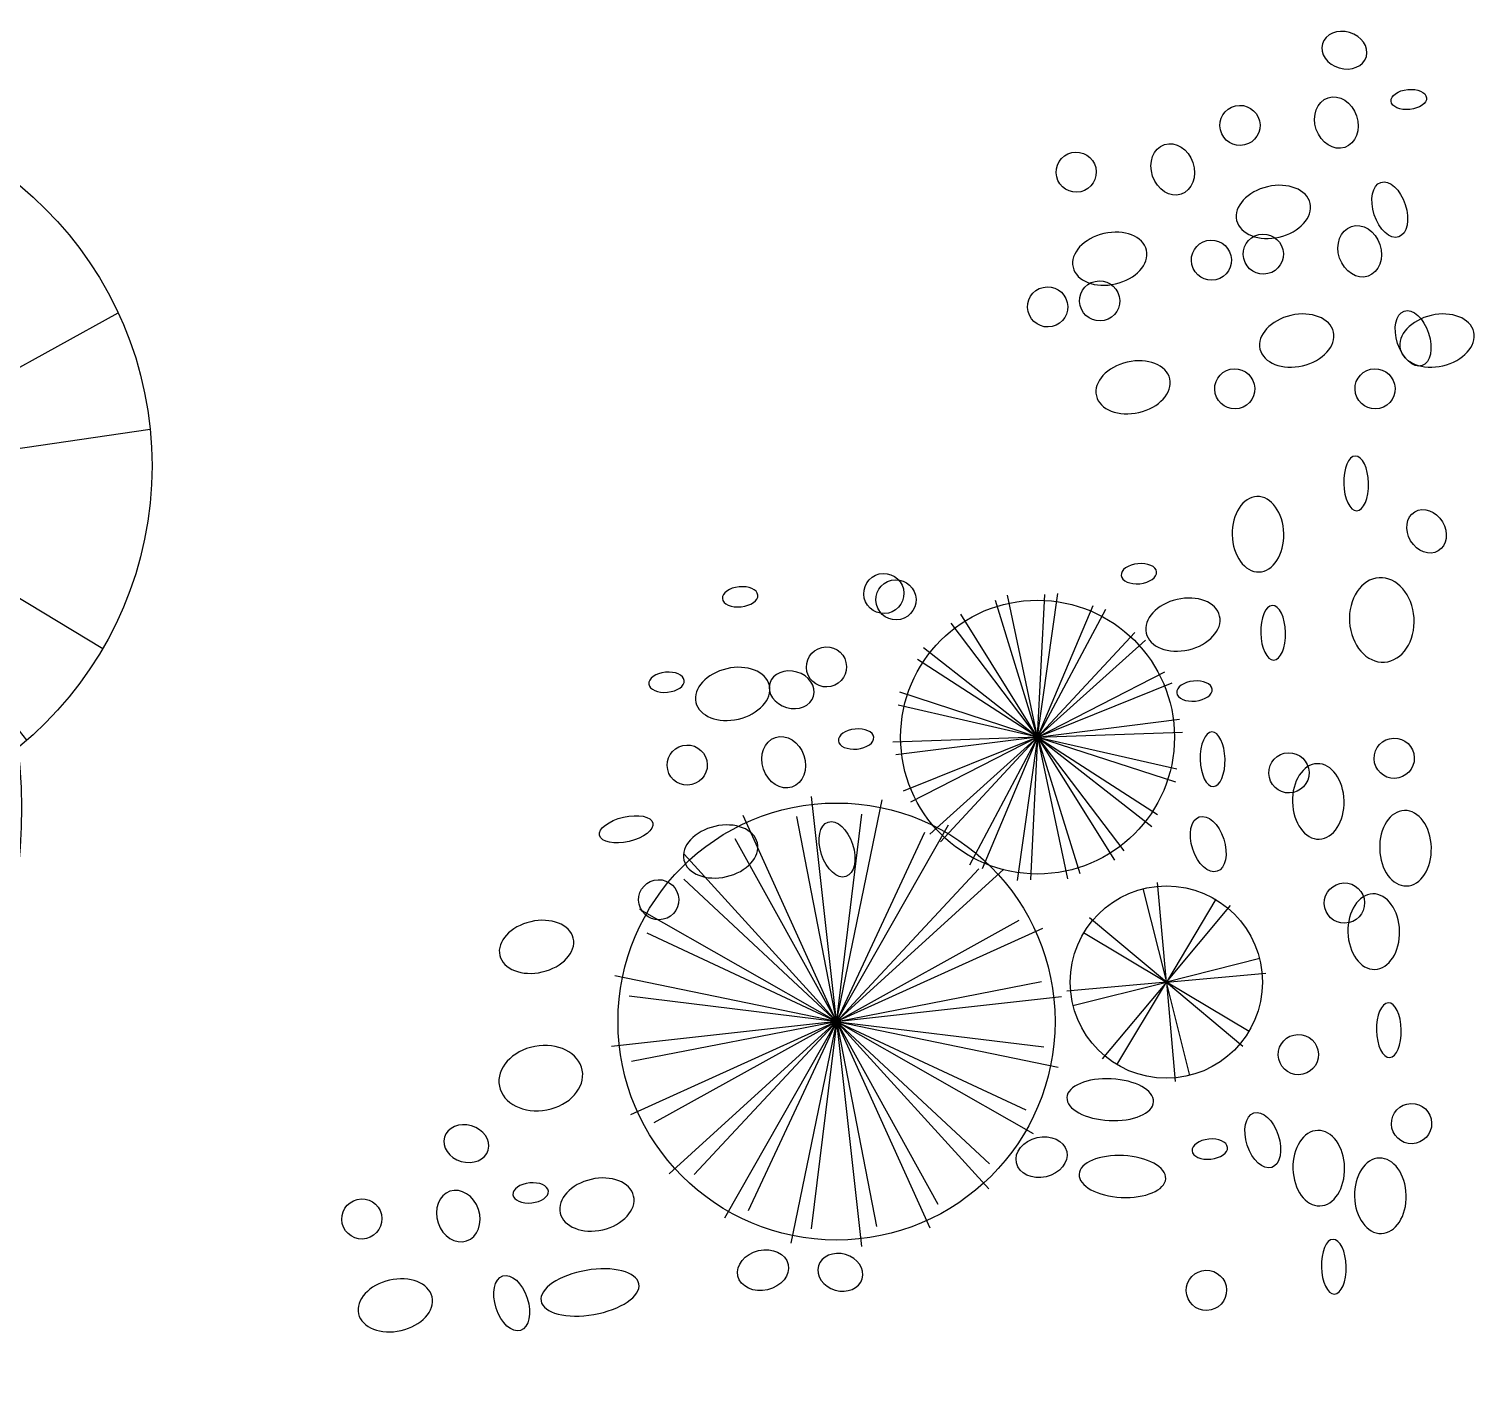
# Model space of a CAD drawing. Extents: x -42728 to 99010, y -18674 to 47645.
# Drawn here: x 42498 to 43944, y 1794 to 3137 of the extents above; entities that cross this region are included whole.
import ezdxf

# ---------------------------------------------------------------- set-up
doc = ezdxf.new("R2010")
doc.units = 0
doc.header["$LTSCALE"] = 100
doc.header["$MEASUREMENT"] = 0
doc.layers.get('0').update_dxf_attribs({"linetype": 'CONTINUOUS'})
doc.layers.add('BUILDINGS', color=5, linetype='CONTINUOUS')
doc.layers.add('JIAJU', color=7, linetype='CONTINUOUS')

# ---------------------------------------------------------------- blocks, each defined once
blk = doc.blocks.new('A$C72133BC4')
at = {"color": 8}
for centre, major_axis, ratio, start_param, end_param in [((1077.3, 1272.1), (-36.7, -8.5), 0.684244, 3.141593, 9.424778), ((961.1, 1269.9), (-8.9, 27.2), 0.569725, 3.141593, 9.424778), ((882.9, 1259.2), (-48.9, -8.5), 0.450554, 3.141593, 9.424778), ((632.9, 1239.1), (-21.9, 6.4), 0.809601, 3.141593, 9.424778), ((876, 1171.4), (-36.7, -8.5), 0.684244, 3.141593, 9.424778), ((1014.4, 1183), (-8.3, 24.8), 0.811438, 3.141593, 9.424778), ((1110.7, 1185.8), (10.6, 17), 1, 3.926991, 10.210176), ((351.3, 1143.4), (-43.3, 2.2), 0.481107, 3.141593, 9.424778), ((942.1, 1159.8), (-17.7, -1.8), 0.563079, 3.141593, 9.424778), ((211.1, 1107.2), (-8.9, 27.2), 0.569725, 3.141593, 9.424778), ((1006.4, 1110.6), (-21.9, 6.4), 0.809601, 3.141593, 9.424778), ((264, 1116.1), (-17.7, -1.8), 0.563079, 3.141593, 9.424778), ((363.4, 1066.7), (-43.3, 2.2), 0.481107, 3.141593, 9.424778), ((932, 1045.2), (-41.4, -7.9), 0.764941, 3.141593, 9.424778), ((936.3, 914.1), (-36.7, -8.5), 0.684244, 3.141593, 9.424778), ((814.3, 867.1), (10.6, 17), 1, 3.926991, 10.210176), ((265.6, 811.5), (-8.9, 27.2), 0.569725, 3.141593, 9.424778), ((636.2, 816.7), (-8.9, 27.2), 0.569725, 3.141593, 9.424778), ((752.4, 818.9), (-36.7, -8.5), 0.684244, 3.141593, 9.424778), ((689.5, 729.8), (-8.3, 24.8), 0.811438, 3.141593, 9.424778), ((785.8, 732.6), (10.6, 17), 1, 3.926991, 10.210176), ((617.2, 706.6), (-17.7, -1.8), 0.563079, 3.141593, 9.424778), ((740.5, 661.5), (-36.7, -8.5), 0.684244, 3.141593, 9.424778), ((279.3, 658.7), (-17.7, -1.8), 0.563079, 3.141593, 9.424778), ((681.5, 657.4), (-21.9, 6.4), 0.809601, 3.141593, 9.424778), ((646.8, 634.6), (10.6, 17), 1, 3.926991, 10.210176), ((806.5, 649.9), (-17.7, -1.8), 0.563079, 3.141593, 9.424778), ((290.9, 592.3), (-36.7, -8.5), 0.684244, 3.141593, 9.424778), ((577.4, 567.6), (10.6, 17), 1, 3.926991, 10.210176), ((589.5, 561.3), (10.6, 17), 1, 3.926991, 10.210176), ((733, 564.6), (-17.7, -1.8), 0.563079, 3.141593, 9.424778), ((334.8, 541.5), (-17.7, -1.8), 0.563079, 3.141593, 9.424778), ((99, 356.9), (10.6, 17), 1, 3.926991, 10.210176), ((239.1, 356.9), (10.6, 17), 1, 3.926991, 10.210176), ((340.6, 355.4), (-36.7, -8.5), 0.684244, 3.141593, 9.424778), ((37.1, 308.7), (-36.7, -8.5), 0.684244, 3.141593, 9.424778), ((61, 306.5), (-8.9, 27.2), 0.569725, 3.141593, 9.424778), ((177.2, 308.7), (-36.7, -8.5), 0.684244, 3.141593, 9.424778), ((374, 269.1), (10.6, 17), 1, 3.926991, 10.210176), ((425.9, 275.1), (10.6, 17), 1, 3.926991, 10.210176), ((114.3, 219.6), (-8.3, 24.8), 0.811438, 3.141593, 9.424778), ((262.4, 228.4), (10.6, 17), 1, 3.926991, 10.210176), ((363.9, 227), (-36.7, -8.5), 0.684244, 3.141593, 9.424778), ((210.6, 222.4), (10.6, 17), 1, 3.926991, 10.210176), ((84.3, 178), (-8.9, 27.2), 0.569725, 3.141593, 9.424778), ((200.5, 180.2), (-36.7, -8.5), 0.684244, 3.141593, 9.424778), ((301, 137.8), (-8.3, 24.8), 0.811438, 3.141593, 9.424778), ((397.4, 140.6), (10.6, 17), 1, 3.926991, 10.210176), ((137.6, 91.1), (-8.3, 24.8), 0.811438, 3.141593, 9.424778), ((233.9, 93.9), (10.6, 17), 1, 3.926991, 10.210176), ((65.3, 68), (-17.7, -1.8), 0.563079, 3.141593, 9.424778), ((129.6, 18.8), (-21.9, 6.4), 0.809601, 3.141593, 9.424778)]:
    blk.add_ellipse(centre, major_axis=major_axis, ratio=ratio, start_param=start_param, end_param=end_param, dxfattribs=at)
at = {"color": 8, "extrusion": (0, 0, -1)}
for centre, major_axis, ratio, start_param, end_param in [((267.4, 1257.1), (-13.8, -14.6), 1, 3.926991, 10.210176), ((93.7, 1162.7), (-1, 37.7), 0.684244, 3.141593, 9.424778), ((155.2, 1135.1), (-1, 37.7), 0.684244, 3.141593, 9.424778), ((62.6, 1090.6), (-13.8, -14.6), 1, 3.926991, 10.210176), ((175.6, 1021.7), (-13.8, -14.6), 1, 3.926991, 10.210176), ((100.3, 898.9), (-1, 37.7), 0.684244, 3.141593, 9.424778), ((129.6, 870.4), (-13.8, -14.6), 1, 3.926991, 10.210176), ((68.6, 815.6), (-1, 37.7), 0.684244, 3.141593, 9.424778), ((155.7, 768.9), (-1, 37.7), 0.684244, 3.141593, 9.424778), ((185, 740.4), (-13.8, -14.6), 1, 3.926991, 10.210176), ((79.9, 725.8), (-13.8, -14.6), 1, 3.926991, 10.210176), ((92.3, 587.7), (-2.7, 42.1), 0.764941, 3.141593, 9.424778), ((215.9, 502.1), (-1, 37.7), 0.684244, 3.141593, 9.424778), ((47.6, 499.2), (-11.7, 19.6), 0.809601, 3.141593, 9.424778)]:
    blk.add_ellipse(centre, major_axis=major_axis, ratio=ratio, start_param=start_param, end_param=end_param, dxfattribs=at)
for centre in [(140.2, 1233.5), (85.2, 997.3), (261.2, 726.8), (200.8, 600.5), (117.9, 451.3)]:
    blk.add_ellipse(centre, major_axis=(0.7, -27.3), ratio=0.454546, dxfattribs=at)
at = {"color": 8}
for centre, major_axis, ratio in [((710.1, 1237), (25.1, 5.8), 0.77778), ((432, 1124.1), (25.1, 5.8), 0.77778), ((846.7, 796.7), (26.6, 6.2), 0.454546)]:
    blk.add_ellipse(centre, major_axis=major_axis, ratio=ratio, dxfattribs=at)
at = {"layer": 'JIAJU', "color": 8}
for p, q in [((636.7, 988.7), (611.8, 1213.3)), ((636.7, 988.7), (682.4, 1210)), ((636.7, 988.7), (543.6, 1194.6)), ((636.9, 987.5), (596.8, 1193.5)), ((636.5, 987.5), (662.1, 1195.7)), ((636.2, 987.7), (724.8, 1177.8)), ((636.7, 988.7), (748.6, 1185)), ((637.2, 987.7), (535.5, 1171.1)), ((636.7, 988.7), (484.5, 1155.8)), ((637.5, 987.9), (484.1, 1130.9)), ((635.9, 987.9), (778.9, 1141.3)), ((636.7, 988.7), (803.8, 1140.8)), ((636.7, 988.7), (440.4, 1100.6)), ((635.7, 988.2), (819.1, 1089.9)), ((637.7, 988.2), (447.6, 1076.8)), ((636.7, 988.7), (842.6, 1081.8)), ((283.9, 1042.6), (307.4, 949.3)), ((307.4, 949.3), (298.5, 1048.7)), ((356.8, 1031.9), (307.4, 949.3)), ((636.7, 988.7), (415.4, 1034.4)), ((635.5, 988.5), (841.5, 1028.5)), ((307.4, 949.3), (230.9, 1013.3)), ((307.4, 949.3), (371.4, 1025.8)), ((637.9, 988.5), (429.6, 1014.1)), ((636.7, 988.7), (861.3, 1013.6)), ((224.8, 998.6), (307.4, 949.3)), ((636.7, 988.7), (412.1, 963.8)), ((636.7, 988.7), (430.8, 895.6)), ((637.8, 988.9), (431.9, 948.8)), ((637.7, 989.2), (454.3, 887.5)), ((636.7, 988.7), (469.6, 836.5)), ((637.5, 989.5), (494.5, 836.1)), ((636.7, 988.7), (524.8, 792.4)), ((637.2, 989.7), (548.6, 799.6)), ((636.7, 988.7), (591, 767.4)), ((636.9, 989.9), (611.3, 781.6)), ((635.5, 988.9), (843.7, 963.3)), ((635.6, 989.2), (825.8, 900.6)), ((635.9, 989.5), (789.3, 846.5)), ((636.2, 989.7), (737.9, 806.3)), ((636.5, 989.9), (676.5, 783.9)), ((636.7, 988.7), (729.8, 782.8)), ((636.7, 988.7), (661.6, 764.1)), ((636.7, 988.7), (858, 943)), ((636.7, 988.7), (833, 876.8)), ((636.7, 988.7), (788.8, 821.6)), ((400.8, 972.8), (307.4, 949.3)), ((307.4, 949.3), (406.8, 958.2)), ((307.4, 949.3), (208, 940.4)), ((214.1, 925.7), (307.4, 949.3)), ((307.4, 949.3), (243.4, 872.7)), ((258.1, 866.6), (307.4, 949.3)), ((390.1, 899.9), (307.4, 949.3)), ((307.4, 949.3), (384, 885.3)), ((307.4, 949.3), (316.3, 849.9)), ((331, 855.9), (307.4, 949.3)), ((436, 704.7), (393.9, 841)), ((436, 704.7), (406, 846.3)), ((436, 704.7), (456.2, 848)), ((436, 704.7), (443.1, 847.2)), ((436, 704.7), (359.3, 827.5)), ((436, 704.7), (491.4, 836.2)), ((436, 704.7), (504, 832.4)), ((436, 704.7), (349.8, 818.4)), ((436, 704.7), (533, 809.3)), ((436, 704.7), (543.6, 801.5)), ((436, 704.7), (316.1, 782.1)), ((436, 704.7), (322, 793.9)), ((436, 704.7), (562.9, 769.8)), ((436, 704.7), (570.2, 758.8)), ((436, 704.7), (298.3, 749.5)), ((436, 704.7), (296.8, 736.4)), ((436, 704.7), (577.5, 722.4)), ((436, 704.7), (580.6, 709.6)), ((436, 704.7), (291.3, 699.7)), ((436, 704.7), (294.4, 686.9)), ((436, 704.7), (301.7, 650.6)), ((436, 704.7), (309, 639.6)), ((436, 704.7), (328.3, 607.9)), ((436, 704.7), (338.9, 600.1)), ((436, 704.7), (367.9, 577)), ((436, 704.7), (380.5, 573.2)), ((436, 704.7), (415.7, 561.4)), ((436, 704.7), (428.8, 562.2)), ((436, 704.7), (573.6, 659.9)), ((436, 704.7), (575.1, 672.9)), ((436, 704.7), (549.9, 615.5)), ((436, 704.7), (555.8, 627.3)), ((436, 704.7), (512.6, 581.9)), ((436, 704.7), (522.1, 590.9)), ((436, 704.7), (478, 568.3)), ((436, 704.7), (465.9, 563.1))]:
    blk.add_line(p, q, dxfattribs=at)
for centre, radius in [((636.7, 988.7), 218.2), ((307.4, 949.3), 96), ((436, 704.7), 136.7)]:
    blk.add_circle(centre, radius, dxfattribs=at)
blk = doc.blocks.new('A$C17C26C55')
at = {"layer": 'BUILDINGS', "rotation": 180}
blk.add_blockref('A$C72133BC4', (1130.8, 1298.6), dxfattribs=at)
blk = doc.blocks.new('A$C04F417AF')
for p, q in [((846.3, 852.9), (853.2, 1225.5)), ((979.7, 1188.2), (846.3, 852.9)), ((604.2, 1159.5), (846.3, 852.9)), ((554, 1116), (846.3, 852.9)), ((846.3, 852.9), (507.9, 1056.7)), ((488, 1020.5), (846.3, 852.9)), ((846.3, 852.9), (1144.4, 1017.7)), ((470.2, 975.6), (846.3, 852.9)), ((199.9, 932.4), (523.6, 522.6)), ((457.8, 924.3), (846.3, 852.9)), ((1176.4, 901.1), (846.3, 852.9)), ((134.3, 873), (523.6, 522.6)), ((846.3, 852.9), (453.3, 881.8)), ((459.4, 796.4), (846.3, 852.9)), ((846.3, 852.9), (511.2, 667.6)), ((712.7, 517), (846.3, 852.9)), ((846.3, 852.9), (839.9, 503)), ((846.3, 852.9), (1129.1, 682.6)), ((1053.3, 590.9), (846.3, 852.9)), ((523.6, 522.6), (80.1, 789.7)), ((46.6, 745.6), (523.6, 522.6)), ((22.7, 685.9), (523.6, 522.6)), ((523.6, 522.6), (525.9, 646.6)), ((2.8, 618.3), (523.6, 522.6)), ((558.1, 609.3), (523.6, 522.6)), ((523.6, 522.6), (606.5, 568.4)), ((523.6, 522.6), (0.2, 561)), ((651.7, 541.3), (523.6, 522.6)), ((6.8, 447.1), (523.6, 522.6)), ((523.6, 522.6), (70.5, 272)), ((330.5, 37.3), (523.6, 522.6)), ((523.6, 522.6), (514.1, 4.9)), ((523.6, 522.6), (967.2, 255.5)), ((847.4, 112.7), (523.6, 522.6))]:
    blk.add_line(p, q)
blk.add_circle((815.6, 864.8), 362.7)
blk.add_arc((523.6, 522.6), 524.8, 92.3655, 6.6987)

msp = doc.modelspace()

# ---------------------------------------------------------------- block references
for name, p in [('A$C17C26C55', (42810.56028, 1835.66541)), ('A$C04F417AF', (41442.84475, 1835.60467))]:
    msp.add_blockref(name, p)

doc.saveas('drawing.dxf')
